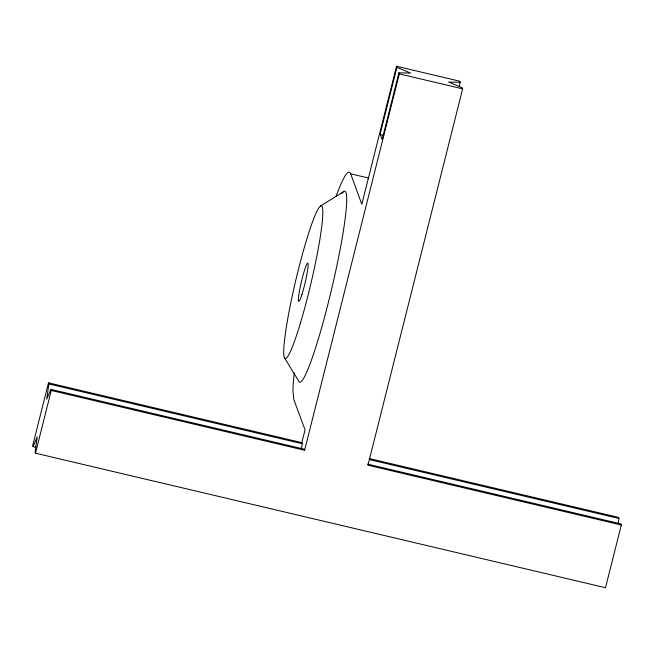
<?xml version="1.0" encoding="UTF-8"?>
<svg xmlns="http://www.w3.org/2000/svg" width="654" height="654" viewBox="0 0 654 654"><rect width="100%" height="100%" fill="white"/><g stroke="black" fill="none" stroke-linecap="round" stroke-linejoin="round"><path stroke-width="0.98" d="M301.551 448.497L302.23 443.731L301.829 442.644L48.486 382.852L48.878 383.939L46.72 399.202L50.873 389.375L304.216 449.167L304.617 450.254L51.265 390.463L50.873 389.375M618.234 523.241L618.913 518.475L618.512 517.379L369.142 458.528M48.486 382.852L32.7 445.578L33.101 446.666L36.076 447.369M367.556 464.119L620.899 523.911L621.3 524.999L605.514 587.725L35.488 453.189L51.265 390.463M301.829 442.644L305.05 429.841L293.842 399.651L292.959 390.732A117.712 11.592 -76.7 0 1 294.267 372.976M459.28 86.238L460.261 82.314L459.868 81.227L396.528 66.275L361.809 204.277L350.667 173.825L368.48 178.035M396.929 67.362L410.589 73.068L398.915 72.798L382.124 139.547L380.129 134.111L396.929 67.362L396.528 66.275M304.617 450.254L399.316 73.886L398.915 72.798M460.261 82.314L448.595 82.044L462.255 87.75L462.648 88.838L367.957 465.207L621.3 524.999M33.101 446.666L37.253 436.839L35.087 452.102L35.488 453.189M320.313 206.165L343.579 191.63M399.316 73.886L462.648 88.838M48.878 383.939L302.23 443.731M369.543 459.615L618.913 518.475M380.129 134.111L383.775 135.631M284.31 357.525L298.576 380.832A98.092 9.663 -76.7 0 0 332.731 284.384A98.092 9.663 -76.7 0 0 341.838 193.568M336.009 196.445A117.712 11.592 -76.7 0 1 350.667 173.825M300.415 323.117A78.472 7.734 -76.7 0 0 321.408 205.92A78.472 7.734 -76.7 0 0 287.932 317.721A78.472 7.734 -76.7 0 0 300.415 323.117M301.919 294.488A19.62 1.929 -76.7 0 0 307.985 263.431A19.62 1.929 -76.7 0 0 299.851 288.839A19.62 1.929 -76.7 0 0 301.919 294.488"/></g></svg>
